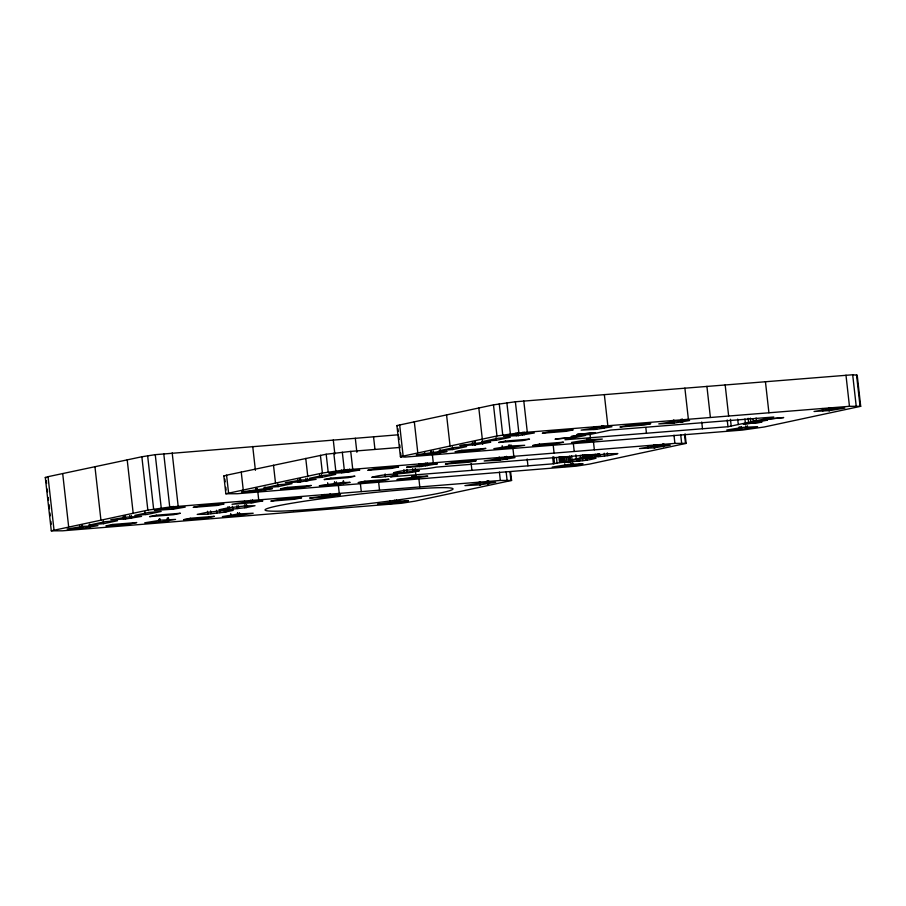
<?xml version="1.0" encoding="UTF-8"?>
<svg xmlns="http://www.w3.org/2000/svg" width="906" height="906" viewBox="0 0 906 906"><rect width="100%" height="100%" fill="white"/><g stroke="black" fill="none" stroke-linecap="round" stroke-linejoin="round"><path stroke-width="1.36" d="M510.633 472.015L511.584 480.44L415.027 501.154L401.63 503.249L62.525 530.814L51.291 530.825L45.3 477.462L48.029 476.681L141.857 456.76L155.254 454.665L398.538 434.767M396.919 425.56L493.476 404.846L515.378 401.766L852.682 374.767L857.212 375.175L860.7 406.307L764.143 427.009L742.24 430.09L404.925 457.088L400.407 456.692L396.919 425.56L397.598 425.956M685.061 433.793L686.136 443.374L589.58 464.076L576.182 466.171L237.078 493.736L225.843 493.759L223.85 475.967L226.579 475.186L326.183 454.234L350.735 451.392L399.342 447.496M51.291 530.825L147.848 510.123L169.739 507.032L500.35 480.463L511.584 480.44M225.843 493.759L322.4 473.045L344.303 469.965L674.902 443.396L686.136 443.374M400.407 456.692L496.964 435.979L518.866 432.898L849.466 406.318L860.7 406.307M81.778 528.289L97.939 525.65L83.273 526.375L67.101 529.013L81.778 528.289L81.461 525.48M103.578 523.679L117.542 520.712L105.119 521.709L91.155 524.676L103.578 523.679L103.261 520.871M125.413 519.013L141.574 516.386L126.908 517.111L110.747 519.75L125.413 519.013L125.096 516.205M263.612 488.844L241.664 491.947L256.33 491.211L272.491 488.583L263.85 488.821M278.131 486.613L292.094 483.645L279.671 484.642L265.707 487.609L278.131 486.613L277.825 483.872M299.977 481.947L316.137 479.308L301.471 480.044L285.311 482.672L299.977 481.947L299.671 479.206M321.777 477.349L335.741 474.382L323.317 475.378L309.354 478.334L321.777 477.349L321.471 474.608M438.164 451.777L416.228 454.869L430.894 454.144L447.054 451.505L438.402 451.754M452.694 449.546L466.658 446.579L454.234 447.575L440.271 450.531L452.694 449.546L452.388 446.839M481.811 442.502L459.863 445.605L474.529 444.88L490.701 442.241L482.049 442.49M496.329 440.271L510.293 437.304L497.881 438.3L483.917 441.267L496.329 440.271L496.035 437.564M518.175 435.605L534.336 432.977L519.67 433.702L503.51 436.341L518.175 435.605L517.87 432.898M159.411 522.071L175.571 519.432L160.906 520.157L144.745 522.796L159.411 522.071L159.094 519.263M341.483 482.615L350.135 482.366L333.963 485.004L319.297 485.729L341.245 482.626M428.527 464.099L406.579 467.19L421.245 466.465L437.405 463.827L428.765 464.076M509.432 447.734L493.861 448.663L510.021 446.024L524.687 445.299L509.432 447.734L509.127 445.027M595.808 429.399L611.969 426.76L597.303 427.485L581.142 430.124L595.808 429.399L595.65 426.658M224.382 512.23L233.204 510.361L224.02 510.508L206.024 512.536L197.214 514.404L206.387 514.257L224.382 512.23L224.065 509.421M246.206 507.598L255.016 505.718L245.843 505.876L227.848 507.892L219.026 509.772L228.21 509.614L246.206 507.598L245.888 504.789M237.95 515.661L222.378 516.59L238.538 513.951L253.204 513.226L237.95 515.661L237.632 512.853M331.596 494.948L309.659 498.051L324.325 497.326L340.486 494.687L331.834 494.936M419.116 476.397L427.768 476.148L411.607 478.787L396.93 479.512L418.878 476.42M498.878 460.248L515.05 457.621L500.372 458.345L484.212 460.984L498.878 460.248L498.572 457.519M587.065 441.528L571.493 442.445L587.654 439.806L602.32 439.082L587.065 441.528L586.771 438.821M673.441 423.181L689.602 420.543L674.936 421.267L658.775 423.906L673.441 423.181L673.135 420.475M570.134 460.248C585.729 455.956 602.23 458.017 617.847 453.578L608.673 453.736L591.958 455.616L599.24 454.065L436.205 467.122C422.196 470.101 407.507 468.685 393.589 472.694L402.762 472.547L419.478 470.667C403.895 474.959 387.394 472.898 371.766 477.337L380.95 477.179L397.655 475.299L390.384 476.85L553.419 463.804C567.416 460.814 582.105 462.241 596.023 458.221L586.85 458.368L570.134 460.248L569.681 456.137M753.18 421.381L773.792 416.998L610.757 430.044L590.146 434.427L575.786 435.571L571.199 436.545L585.559 435.401L564.936 439.772L727.971 426.726L748.594 422.355L767.541 420.225L753.18 421.381L752.875 418.674M479.591 484.891L495.752 482.264L481.086 482.989L464.925 485.616L479.591 484.891L479.274 482.083M654.155 447.824L670.315 445.186L655.65 445.911L639.489 448.549L654.155 447.824L653.849 445.084M741.436 429.285L757.597 426.658L742.931 427.383L726.759 430.01L741.436 429.285L741.131 426.579M829.624 410.565L814.041 411.483L830.202 408.844L844.879 408.119L829.624 410.565L829.318 407.859M350.882 470.305L328.946 473.408L343.612 472.683L359.773 470.044L351.132 470.293M252.865 502.694L262.853 500.905L248.187 501.63L232.015 504.268L252.865 502.694L252.548 499.885M573.045 465.514L583.034 463.725L568.368 464.45L552.207 467.088L573.045 465.514L572.739 462.773M173.522 509.127L185.22 507.111L170.543 507.836L154.382 510.474L173.522 509.127L173.216 506.318M399.58 501.063L377.643 504.155L392.309 503.43L408.47 500.792L399.829 501.041M223.85 475.967L224.541 476.375M45.3 477.462L45.991 477.87M856.521 374.767L860.009 405.899M852.682 374.767L856.181 405.899M845.978 375.186L849.466 406.318M831.119 407.643L831.425 410.35M829.171 407.881L829.477 410.588M828.865 407.949L829.171 410.656M828.548 408.017L828.854 410.724M822.388 408.527L822.693 411.233M765.434 381.641L768.922 412.762M756.091 417.983L756.397 420.69M750.383 418.108L750.836 422.173M748.141 418.289L748.594 422.355M747.303 425.741L747.609 428.447M744.913 418.968L745.366 423.034M745.604 425.967L745.91 428.674M741.267 426.556L741.572 429.263M739.251 426.737L739.556 429.444M737.677 419.127L738.288 424.54M730.44 419.274L731.199 426.047M725.162 384.857L728.65 415.99M727.212 419.965L727.971 426.726M706.907 386.318L710.395 417.451M701.742 422.003L702.501 428.765M684.879 388.085L688.379 419.218M684.528 434.755L685.457 442.966M682.535 419.274L682.841 421.981M682.286 419.297L682.592 422.003M681.731 419.342L682.037 422.049M681.176 419.387L681.482 422.094M680.927 419.41L681.233 422.117M680.7 434.755L681.618 442.966M674.041 420.282L674.347 422.989M673.905 420.316L674.211 423.023M673.588 420.384L673.894 423.091M673.283 420.441L673.588 423.147M673.985 435.186L674.902 443.396M671.255 420.622L671.561 423.329M663.77 443.781L664.075 446.511M663.237 443.883L663.554 446.624M662.988 443.906L663.294 446.647M656.556 444.687L656.861 447.417M654.755 444.891L655.061 447.632M654.608 444.925L654.913 447.666M654.302 444.993L654.608 447.723M653.985 445.061L654.291 447.791M645.853 427.836L646.454 433.249M647.824 445.571L648.141 448.311M604.336 394.529L607.835 425.661M607.314 452.875L607.62 455.616M603.543 425.594L603.849 428.3M603.294 425.616L603.6 428.323M601.675 425.843L601.98 428.549M604.223 453.226L604.529 455.967M599.727 453.736L600.032 456.465M596.273 426.522L596.578 429.229M595.955 426.59L596.261 429.297M598.311 453.883L598.628 456.624M593.623 426.839L593.928 429.546M595.219 454.234L595.525 456.975M593.441 441.63L594.359 449.84M589.965 433.68L590.418 437.734M590.327 438.391L590.633 441.097M592.128 454.586L592.433 457.326M590.723 454.744L591.029 457.485M588.572 438.606L588.877 441.313M590.01 454.755L590.316 457.496M586.624 438.844L586.929 441.55M588.436 454.778L588.741 457.519M586.85 454.812L587.156 457.541M586.895 457.349L587.201 460.089M586.137 454.823L586.442 457.553M585.525 454.823L585.831 457.564M585.491 457.507L585.797 460.248M584.166 454.846L584.472 457.587M582.818 454.869L583.124 457.609M582.207 454.88L582.513 457.621M582.399 457.858L582.705 460.599M580.27 455.299L580.576 458.028M579.308 458.21L579.614 460.939M577.903 458.368L578.209 461.097M576.499 458.527L576.805 461.256M575.865 454.823L576.329 458.934M573.305 443.238L574.223 451.448M571.607 455.729L572.071 459.84M571.04 463L571.346 465.741M569.999 456.477L570.621 461.958M568.594 456.635L569.206 462.117M567.881 456.647L568.492 462.128M566.307 456.681L566.918 462.151M564.721 456.703L565.344 462.173M564.008 456.715L564.619 462.185M564.687 463.77L564.993 466.511M563.396 456.726L564.008 462.196M562.037 456.749L562.66 462.219M560.689 456.771L561.301 462.241M560.078 456.783L560.689 462.253M558.934 457.02L559.557 462.49M556.443 457.553L557.054 463.023M553.17 444.857L554.087 453.057M553.781 456.715L554.551 463.555M552.649 456.952L553.419 463.804M523.793 400.984L527.292 432.105M527.167 458.991L527.938 465.843M524.042 432.06L524.348 434.767M522.343 432.287L522.649 434.993M515.378 401.766L518.866 432.898M518.017 432.875L518.311 435.582M515.99 433.057L516.295 435.763M512.898 448.074L513.815 456.284M506.873 402.751L510.361 433.883M510.939 444.823L511.233 447.53M508.991 445.061L509.297 447.768M509.953 471.618L510.893 480.044M506.613 456.42L506.918 459.161M506.363 456.443L506.669 459.183M499.251 403.827L502.739 434.959M504.744 456.669L505.061 459.41M506.114 471.607L507.054 480.033M502.207 445.707L502.513 448.413M499.478 457.326L499.795 460.055M493.476 404.846L496.964 435.979M499.342 457.349L499.648 460.089M499.025 457.417L499.342 460.157M498.719 457.485L499.025 460.225M499.399 472.037L500.35 480.463M496.692 457.666L496.998 460.407M488.674 480.882L488.991 483.691M488.425 480.905L488.742 483.713M487.87 480.95L488.187 483.759M482.819 441.041L483.125 443.747M487.315 480.995L487.632 483.804M487.066 481.018L487.383 483.827M478.81 407.96L482.309 439.093M482.264 441.075L482.57 443.781M482.015 441.097L482.32 443.804M480.18 481.89L480.497 484.699M480.044 481.924L480.361 484.733M475.14 441.981L475.446 444.687M479.727 481.992L480.044 484.801M474.993 442.003L475.299 444.71M479.421 482.06L479.738 484.869M474.687 442.071L474.982 444.778M474.37 442.139L474.676 444.846M474.234 442.173L474.529 444.88M472.354 442.321L472.649 445.027M471.131 463.487L471.901 470.327M446.556 414.812L450.055 445.945M440.509 450.123L440.814 452.83M439.988 450.237L440.293 452.943M439.738 450.259L440.044 452.966M439.184 450.305L439.489 453.011M433.295 451.041L433.6 453.747M432.355 454.518L433.272 462.728M431.494 451.245L431.8 453.951M431.358 451.279L431.664 453.985M431.041 451.347L431.347 454.053M430.735 451.403L431.041 454.11M430.588 451.437L430.894 454.144M427.111 462.887L427.417 465.627M424.574 451.924L424.88 454.631M425.412 463.113L425.718 465.843M421.086 463.702L421.392 466.431M420.939 463.725L421.245 466.465M414.302 421.664L417.802 452.796M419.059 463.883L419.365 466.613M418.855 478.481L419.795 486.907M415.31 468.368L415.616 471.097M415.39 470.701L415.854 474.812M415.763 475.435L416.08 478.164M414.008 475.65L414.314 478.391M412.66 468.662L412.966 471.403M412.207 475.854L412.513 478.595M412.06 475.888L412.366 478.628M406.964 469.308L407.27 472.037M399.648 424.778L403.136 455.911M403.872 469.659L404.178 472.388M397.904 428.663L398.21 431.369M398.81 436.794L399.116 439.501M399.727 444.914L400.033 447.621M400.633 453.034L401.098 457.088M396.149 472.705L396.454 475.435M393.498 473L393.804 475.741M396.466 499.999L396.783 502.807M394.71 500.214L395.016 503.023M390.112 500.769L390.429 503.577M385.141 473.94L385.446 476.681M373.544 436.771L374.959 449.41M378.583 481.709L379.523 490.135M355.299 438.232L356.873 452.275M360.339 483.17L361.279 491.596M350.735 451.392L352.728 469.183M349.478 469.104L349.784 471.833M347.779 469.319L348.085 472.06M346.013 469.546L346.319 472.275M342.309 452.173L344.303 469.965M343.578 480.95L343.884 483.691M343.057 481.063L343.363 483.804M341.426 470.089L341.732 472.83M333.272 439.988L334.846 454.031M338.312 484.925L339.252 493.351M333.804 453.17L335.798 470.961M336.375 481.867L336.681 484.597M334.563 482.071L334.88 484.812M334.427 482.105L334.733 484.835M326.183 454.234L328.176 472.026M330.18 493.668L330.497 496.477M327.644 482.751L327.949 485.48M320.407 455.265L322.4 473.045M324.144 494.483L324.461 497.292M324.008 494.517L324.325 497.326M322.128 494.665L322.445 497.473M319.524 474.767L319.829 477.496M305.752 458.379L307.746 476.16M307.451 478.142L307.757 480.882M305.843 478.368L306.149 481.109M300.43 479.048L300.735 481.788M300.124 479.115L300.43 481.856M299.807 479.183L300.113 481.913M297.791 479.365L298.097 482.094M273.499 465.22L275.492 483.011M265.424 487.281L265.73 490.021M265.175 487.303L265.481 490.033M264.62 487.349L264.926 490.078M264.065 487.383L264.371 490.123M252.729 446.443L255.401 470.316M257.768 491.38L258.708 499.806M256.93 488.289L257.236 491.018M256.794 488.311L257.1 491.052M256.477 488.379L256.783 491.12M256.171 488.447L256.477 491.188M256.024 488.481L256.33 491.211M250.849 500.112L251.166 502.921M246.579 504.642L246.896 507.451M241.245 472.071L243.238 489.863M244.495 500.882L244.813 503.691M244.484 504.948L244.801 507.756M239.433 512.649L239.75 515.457M238.301 505.639L238.606 508.447M236.885 505.797L237.202 508.606M237.497 512.887L237.814 515.695M232.389 506.307L232.706 509.115M226.579 475.186L228.572 492.977M230.713 513.532L231.03 516.341M229.297 506.647L229.614 509.455M224.847 479.104L225.152 481.845M225.764 487.315L226.07 490.055M227.893 506.805L228.21 509.614M226.274 508.957L226.591 511.765M224.756 509.274L225.073 512.083M219.569 509.931L219.886 512.739M216.477 510.271L216.794 513.079M210.566 510.939L210.883 513.747M207.474 511.29L207.791 514.098M172.185 452.887L178.165 506.25M171.449 506.545L171.766 509.353M163.76 453.668L169.739 507.032M168.493 518.062L168.81 520.871M168.244 518.085L168.55 520.893M167.689 518.13L167.995 520.939M167.134 518.175L167.451 520.984M155.254 454.665L161.245 508.028M160 519.07L160.317 521.879M159.864 519.104L160.169 521.913M159.547 519.172L159.864 521.981M159.23 519.229L159.547 522.037M147.633 455.729L153.624 509.093M141.857 456.76L147.848 510.123M144.96 511.765L145.277 514.574M127.202 459.874L133.182 513.238M131.268 515.367L131.585 518.175M129.569 515.593L129.886 518.402M125.243 516.182L125.56 518.991M123.216 516.363L123.533 519.172M94.949 466.715L100.928 520.078M90.045 524.348L90.362 527.156M89.501 524.381L89.807 527.19M89.241 524.404L89.558 527.213M82.367 525.287L82.684 528.096M82.219 525.31L82.537 528.119M81.914 525.378L82.231 528.187M81.597 525.446L81.914 528.255M79.581 525.627L79.898 528.436M62.695 473.566L68.675 526.93M48.029 476.681L54.02 530.044M46.297 480.678L46.614 483.487M47.248 489.104L47.565 491.913M48.188 497.53L48.505 500.339M48.981 504.551L49.456 508.764M49.921 512.977L50.238 515.786M50.872 521.403L51.189 524.212M556.171 438.889L555.038 439.217L573.611 437.258L556.171 438.889M577.994 434.257L576.862 434.586L595.435 432.626L577.994 434.257M744.438 423.827L743.305 424.144L761.878 422.196L744.438 423.827M766.261 419.184L765.117 419.512L783.701 417.553L766.261 419.184M148.754 512.445L134.79 515.412L147.214 514.415L161.177 511.448L148.754 512.445M112.684 524.472L105.923 525.91L129.988 523.974L136.749 522.547L112.684 524.472M156.33 515.197L149.558 516.635L173.635 514.71L180.396 513.272L156.33 515.197M199.966 505.933L193.204 507.371L217.27 505.446L224.031 504.008L199.966 505.933M287.247 487.394L280.486 488.832L304.552 486.907L311.313 485.469L287.247 487.394M330.883 478.13L324.122 479.568L348.187 477.643L354.948 476.205L330.883 478.13M374.529 468.866L367.768 470.305L391.834 468.379L398.595 466.941L374.529 468.866M461.811 450.327L455.039 451.766L479.104 449.84L485.876 448.402L461.811 450.327M505.446 441.063L498.685 442.502L522.751 440.576L529.512 439.138L505.446 441.063M549.093 431.788L542.32 433.227L566.386 431.301L573.158 429.863L549.093 431.788M190.317 518.255L183.556 519.693L207.621 517.768L214.394 516.329L190.317 518.255M277.598 499.716L270.837 501.154L294.903 499.229L301.664 497.79L277.598 499.716M364.88 481.188L358.119 482.626L382.185 480.69L388.946 479.263L364.88 481.188M452.162 462.649L445.401 464.087L469.467 462.162L476.228 460.724L452.162 462.649M539.444 444.11L532.683 445.548L556.748 443.623L563.509 442.185L539.444 444.11M626.726 425.582L619.953 427.02L644.019 425.084L650.791 423.657L626.726 425.582M293.397 510.565A94.541 5.277 -6.4 0 0 450.101 490.554A94.541 5.277 -6.4 0 0 333.702 497.145A94.541 5.277 -6.4 0 0 293.397 510.565"/></g></svg>
